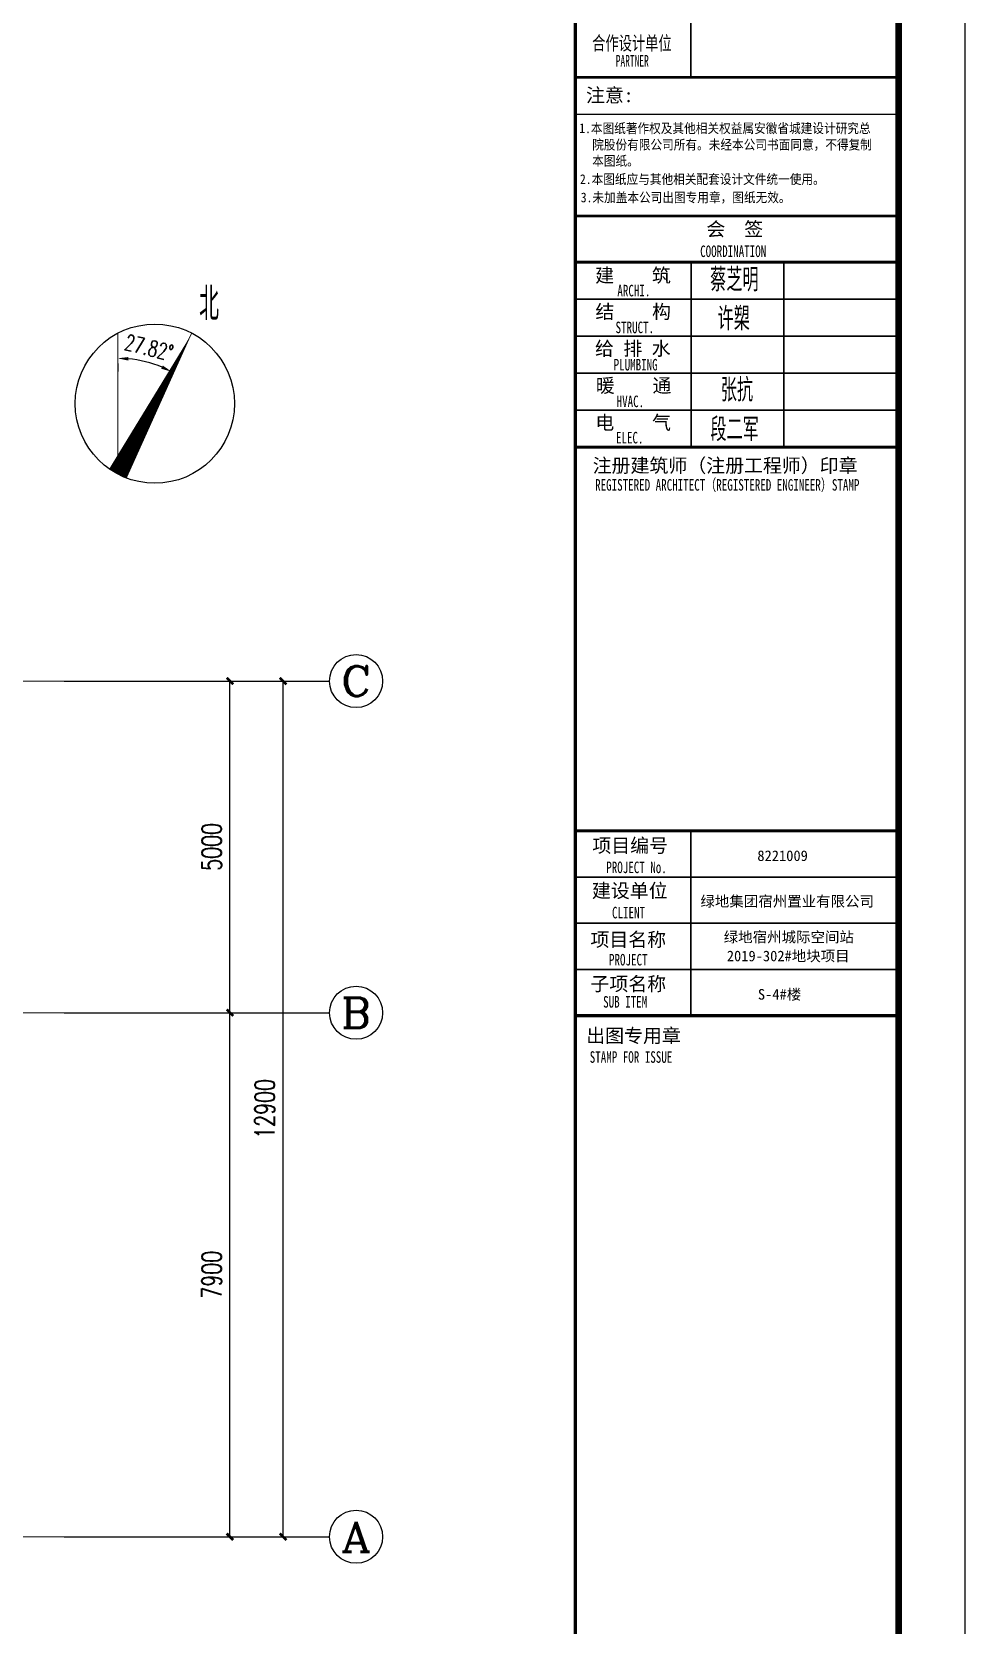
# Model space of a CAD drawing. Extents: x 1725261 to 1937680, y 860327 to 1571294.
# Drawn here: x 1851487 to 1865551, y 1143204 to 1167223 of the extents above; entities that cross this region are included whole.
import ezdxf
from ezdxf.enums import TextEntityAlignment as Align

# ---------------------------------------------------------------- set-up
doc = ezdxf.new("R2010")
doc.units = 0
doc.header["$LTSCALE"] = 1000
doc.header["$MEASUREMENT"] = 0
doc.linetypes.add('ACAD_ISO10W100', pattern=[18.5, 12, -3, 0.5, -3])
doc.linetypes.add('DOTE', pattern=[2.42, 2, -0.2, 0.02, -0.2])
for name, color, linetype in [('AXIS', 3, 'Continuous'), ('AXIS_TEXT', 4, 'Continuous'), ('C-AXIS(轴号)', 3, 'Continuous'), ('C-AXIS-T(字)', 7, 'Continuous'), ('DIM_SYMB', 3, 'Continuous'), ('PUB_DIM', 3, 'Continuous'), ('图框', 140, 'Continuous'), ('图签文字', 147, 'Continuous')]:
    doc.layers.add(name, color=color, linetype=linetype)
for name, color, linetype, lineweight in [('DOTE', 19, 'DOTE', 9), ('ZC', 6, 'Continuous', 40), ('图签', 147, 'Continuous', 18)]:
    doc.layers.add(name, color=color, linetype=linetype, lineweight=lineweight)
doc.styles.add('_TCH_AXIS', font='COMPLEX', dxfattribs={"bigfont": 'GBCBIG'})
doc.styles.add('_TCH_DIM', font='SIMPLEX.shx', dxfattribs={"width": 0.6, "oblique": 10, "bigfont": 'hztxt.shx'})
doc.styles.add('_TCH_DIM_T3', font='SIMPLEX', dxfattribs={"width": 0.705882, "bigfont": 'GBCBIG'})
doc.styles.add('COMPLEX', font='COMPLEX')
doc.styles.add('HT', font='simhei.ttf')
doc.styles.add('宋体', font='', dxfattribs={"height": 50})
doc.styles.add('建筑图签-1', font='simhei.ttf', dxfattribs={"width": 0.7})
doc.styles.add('建筑图签-2', font='TXT.shx', dxfattribs={"width": 0.5, "bigfont": 'HZTXT.shx'})
doc.styles.get('宋体').set_extended_font_data('SimSun')
doc.dimstyles.new('_TCH_ARCH&&100', dxfattribs={"dimtxt": 297.5, "dimasz": 100, "dimexe": 250, "dimexo": 300, "dimgap": 126.25, "dimtad": 1, "dimdec": 0, "dimzin": 0, "dimdsep": 46, "dimtxsty": '_TCH_DIM_T3', "dimblk": 'ARCHTICK', "dimcen": 0.09, "dimclrt": 7, "dimazin": 2, "dimtfac": 1, "dimtdec": 0, "dimtix": 1, "dimtmove": 2, "dimatfit": 3, "dimfxl": 0, "dimtolj": 1, "dimtzin": 0, "dimarcsym": 0})
doc.dimstyles.new('_TCH_ARROW&&80', dxfattribs={"dimtxt": 238, "dimasz": 160, "dimexe": 200, "dimexo": 240, "dimgap": 101, "dimtad": 1, "dimdec": 0, "dimzin": 0, "dimdsep": 46, "dimtxsty": '_TCH_DIM_T3', "dimcen": 0.09, "dimclrt": 7, "dimazin": 2, "dimtfac": 1, "dimtdec": 0, "dimtix": 1, "dimtmove": 2, "dimatfit": 3, "dimfxl": 0, "dimtolj": 1, "dimtzin": 0, "dimarcsym": 0})

# ---------------------------------------------------------------- blocks, each defined once
blk = doc.blocks.new('A$C70751146')
at = {"layer": '图框'}
for points, const_width in [([(-4875, 0), (-4875, 40000)], 48.8), ([(-3132, 36655), (-3132, 35819)], 24.4), ([(-4875, 35819), (3, 35819)], 41.8), ([(-4875, 35819), (3, 35819)], 41.8), ([(-4875, 35261), (3, 35261)], 24.4), ([(-4869, 33728), (9, 33728)], 41.8), ([(-4869, 33032), (9, 33032)], 48.8), ([(-4869, 33032), (9, 33032)], 48.8), ([(-3127, 33032), (-3127, 30244)], 24.4), ([(-1733, 33032), (-1733, 30244)], 24.4), ([(-4869, 32474), (9, 32474)], 24.4), ([(-4869, 31917), (9, 31917)], 24.4), ([(-4869, 31359), (9, 31359)], 24.4), ([(-4869, 30802), (9, 30802)], 24.4), ([(-4869, 30244), (9, 30244)], 48.8), ([(-4875, 24460), (3, 24460)], 48.8), ([(-4875, 24460), (3, 24460)], 48.8), ([(-3132, 21673), (-3132, 24460)], 24.4), ([(-4875, 23763), (3, 23763)], 24.4), ([(-4875, 23066), (3, 23066)], 24.4), ([(-4875, 22370), (3, 22370)], 24.4), ([(3, 21673), (-4875, 21673)], 48.8)]:
    blk.add_lwpolyline(points, dxfattribs=dict(at, const_width=const_width))
for s, height, style, width, p in [('PARTNER', 174.2, '建筑图签-1', 0.6, (-4265, 35982)), ('1.本图纸著作权及其他相关权益属安徽省城建设计研究总', 146.34, 'HT', 0.88, (-4815, 34978)), ('院股份有限公司所有。未经本公司书面同意，不得复制', 146.34, 'HT', 0.88, (-4620, 34731)), ('本图纸。', 146.3, 'HT', 0.88, (-4620, 34487)), (' 2.本图纸应与其他相关配套设计文件统一使用。 ', 146.34, 'HT', 0.88, (-4892, 34211)), ('3.未加盖本公司出图专用章，图纸无效。', 146.34, 'HT', 0.88, (-4792, 33936)), ('COORDINATION', 174.22, '建筑图签-1', 0.7, (-2993, 33110)), ('ARCHI.', 174.2, '建筑图签-1', 0.7, (-4241, 32517)), ('STRUCT.', 174.2, '建筑图签-1', 0.7, (-4268, 31962)), ('PLUMBING', 174.2, '建筑图签-1', 0.7, (-4297, 31400)), ('HVAC.', 174.2, '建筑图签-1', 0.7, (-4252, 30847)), ('ELEC.', 174.2, '建筑图签-1', 0.7, (-4262, 30300)), ('REGISTERED ARCHITECT（REGISTERED ENGINEER）STAMP', 174.22, '建筑图签-1', 0.7, (-4576, 29588)), ('PROJECT No.', 174.22, '建筑图签-1', 0.7, (-4408, 23822, -1254)), ('CLIENT', 174.2, '建筑图签-1', 0.7, (-4321, 23140)), ('PROJECT', 174.2, '建筑图签-1', 0.7, (-4367, 22430)), ('SUB ITEM', 174.2, '建筑图签-1', 0.7, (-4455, 21795)), ('STAMP FOR ISSUE', 174.22, '建筑图签-1', 0.7, (-4657, 20963))]:
    blk.add_text(s, height=height, dxfattribs=dict(at, style=style, width=width)).set_placement(p)
at = {"layer": '图签', "color": 2, "style": '宋体'}
for s, height, p in [('8221009', 159.8, (-2131, 24005)), ('绿地集团宿州置业有限公司', 159.82, (-2989, 23318)), ('绿地宿州城际空间站', 159.8, (-2638, 22779)), ('2019-302#地块项目', 159.82, (-2591, 22494)), ('S-4#楼', 159.8, (-2123, 21915))]:
    blk.add_text(s, height=height, dxfattribs=at).set_placement(p)
at = {"layer": '图签文字', "color": 7, "style": '建筑图签-1', "width": 0.7}
blk.add_text('合作设计单位', height=209.1, dxfattribs=at).set_placement((-4620, 36230))
at = {"layer": '图签文字', "color": 7, "style": '建筑图签-1'}
for s, height, p in [('注意:', 209.1, (-4713, 35445)), ('会  签', 209.1, (-2899, 33427)), ('建    筑', 209.1, (-4575, 32729)), ('结    构', 209.1, (-4572, 32181)), ('给 排 水', 209.1, (-4578, 31627)), ('暖    通', 209.1, (-4566, 31068)), ('电    气', 209.1, (-4573, 30510)), ('注册建筑师（注册工程师）印章', 209.06, (-4613, 29863)), ('项目编号', 209.1, (-4618, 24134)), ('建设单位', 209.1, (-4624, 23453)), ('项目名称', 209.1, (-4647, 22716)), ('子项名称', 209.1, (-4647, 22049)), ('出图专用章', 209.1, (-4710, 21267))]:
    blk.add_text(s, height=height, dxfattribs=at).set_placement(p)
at = {"layer": '图签文字', "color": 1, "style": '建筑图签-2', "width": 0.7}
for s, p in [('蔡芝明', (-2843, 32593)), ('许槊', (-2732, 32006)), ('张抗', (-2683, 30932)), ('段二军', (-2839, 30336))]:
    blk.add_text(s, height=348.4, dxfattribs=at).set_placement(p)
blk = doc.blocks.new('*D54')
at = {"layer": 'Defpoints', "color": 0}
for p in [(1852780, 1162462), (1853335, 1162211), (1853669, 1162242), (1852780, 1160557)]:
    blk.add_point(p, dxfattribs=at)
at = {"layer": 'PUB_DIM', "color": 0, "lineweight": -2}
for p, q in [((1852780, 1162222), (1852780, 1162102)), ((1853557, 1162029), (1853501, 1161923))]:
    blk.add_line(p, q, dxfattribs=at)
blk.add_arc((1852780, 1160557), 1745, 67.4414, 84.7433, dxfattribs=at)
at = {"layer": 'PUB_DIM', "color": 0}
for points in [[(1852939, 1162268), (1852941, 1162321), (1852780, 1162302)], [(1853461, 1162192), (1853438, 1162144), (1853594, 1162100)]]:
    blk.add_solid(points, dxfattribs=at)
at = {"layer": 'PUB_DIM', "color": 7, "insert": (1853252, 1162464), "char_height": 238, "attachment_point": 5, "rotation": 346.0924, "style": '_TCH_DIM_T3'}
blk.add_mtext('\\A1;27.82°', dxfattribs=at)
blk = doc.blocks.new('_ArchTick')
at = {"color": 0, "linetype": 'ByBlock', "const_width": 0.4}
blk.add_lwpolyline([(-0.5, -0.5), (0.5, 0.5)], dxfattribs=at)
blk = doc.blocks.new('*D81')
at = {"layer": 'AXIS', "color": 0, "lineweight": -2}
for p, q in [((1852272, 1157437), (1855522, 1157437)), ((1855272, 1144537), (1855272, 1157437)), ((1852272, 1144537), (1855522, 1144537))]:
    blk.add_line(p, q, dxfattribs=at)
at = {"layer": 'Defpoints', "color": 0}
for p in [(1851972, 1157437), (1855272, 1157437), (1851972, 1144537)]:
    blk.add_point(p, dxfattribs=at)
at = {"layer": 'AXIS', "color": 0, "lineweight": -2, "xscale": 100, "yscale": 100, "zscale": 100}
for p, rotation in [((1855272, 1157437), 90), ((1855272, 1144537), 270)]:
    blk.add_blockref('_ArchTick', p, dxfattribs=dict(at, rotation=rotation))
at = {"layer": 'AXIS', "color": 7, "insert": (1854997, 1150987), "char_height": 297.5, "attachment_point": 5, "rotation": 90, "style": '_TCH_DIM_T3'}
blk.add_mtext('\\A1;12900', dxfattribs=at)
blk = doc.blocks.new('*D82')
at = {"layer": 'AXIS', "color": 0, "lineweight": -2}
for p, q in [((1852272, 1157437), (1854722, 1157437)), ((1854472, 1152437), (1854472, 1157437)), ((1852272, 1152437), (1854722, 1152437))]:
    blk.add_line(p, q, dxfattribs=at)
at = {"layer": 'Defpoints', "color": 0}
for p in [(1851972, 1157437), (1854472, 1157437), (1851972, 1152437)]:
    blk.add_point(p, dxfattribs=at)
at = {"layer": 'AXIS', "color": 0, "lineweight": -2, "xscale": 100, "yscale": 100, "zscale": 100}
for p, rotation in [((1854472, 1157437), 90), ((1854472, 1152437), 270)]:
    blk.add_blockref('_ArchTick', p, dxfattribs=dict(at, rotation=rotation))
at = {"layer": 'AXIS', "color": 7, "insert": (1854197, 1154937), "char_height": 297.5, "attachment_point": 5, "rotation": 90, "style": '_TCH_DIM_T3'}
blk.add_mtext('\\A1;5000', dxfattribs=at)
blk = doc.blocks.new('*D83')
at = {"layer": 'AXIS', "color": 0, "lineweight": -2}
for p, q in [((1852272, 1152437), (1854722, 1152437)), ((1854472, 1144537), (1854472, 1152437)), ((1852272, 1144537), (1854722, 1144537))]:
    blk.add_line(p, q, dxfattribs=at)
at = {"layer": 'Defpoints', "color": 0}
for p in [(1851972, 1152437), (1854472, 1152437), (1851972, 1144537)]:
    blk.add_point(p, dxfattribs=at)
at = {"layer": 'AXIS', "color": 0, "lineweight": -2, "xscale": 100, "yscale": 100, "zscale": 100}
for p, rotation in [((1854472, 1152437), 90), ((1854472, 1144537), 270)]:
    blk.add_blockref('_ArchTick', p, dxfattribs=dict(at, rotation=rotation))
at = {"layer": 'AXIS', "color": 7, "insert": (1854197, 1148487), "char_height": 297.5, "attachment_point": 5, "rotation": 90, "style": '_TCH_DIM_T3'}
blk.add_mtext('\\A1;7900', dxfattribs=at)
blk = doc.blocks.new('_AXISO')
blk.add_circle((0, 0), 0.5)
at = {"layer": 'AXIS_TEXT', "style": 'COMPLEX', "width": 1.041667}
blk.add_attdef('A', text='', height=0.56, dxfattribs=at).set_placement((-0.25, -0.28), (0.25, -0.28), align=Align.FIT)

msp = doc.modelspace()

# ---------------------------------------------------------------- linework, layer by layer
at = {"layer": 'C-AXIS(轴号)'}
for p, q in [((1851972.2, 1157436.9), (1855972.2, 1157436.9)), ((1851972.2, 1152436.9), (1855972.2, 1152436.9)), ((1851972.2, 1144536.9), (1855972.2, 1144536.9))]:
    msp.add_line(p, q, dxfattribs=at)
at = {"layer": 'DIM_SYMB'}
msp.add_lwpolyline([(1852780.1, 1160557.1, 300, 0, 0), (1853900, 1162679.8, 0, 0, 0)], format="xyseb", dxfattribs=at)
msp.add_circle((1853340.1, 1161618.4), 1200, dxfattribs=at)
at = {"layer": 'DOTE', "linetype": 'ACAD_ISO10W100', "ltscale": 100}
for p, q in [((1851972.2, 1157436.9), (1805372.2, 1157436.9)), ((1851972.2, 1152436.9), (1805372.2, 1152436.9)), ((1805372.2, 1144536.9), (1851972.2, 1144536.9))]:
    msp.add_line(p, q, dxfattribs=at)
for points in [[(1852780.1, 1160557.1), (1852780.1, 1162679.8)], [(1852780.1, 1160557.1), (1853900, 1162679.8)]]:
    msp.add_lwpolyline(points, dxfattribs=at)
at = {"layer": '图框'}
msp.add_lwpolyline([(1791250.9, 1129718.7), (1865550.9, 1129718.7), (1865550.9, 1171718.7), (1791250.9, 1171718.7)], close=True, dxfattribs=at)
at = {"layer": '图框', "const_width": 100}
msp.add_lwpolyline([(1793750.9, 1130718.7), (1864550.9, 1130718.7), (1864550.9, 1170718.7), (1793750.9, 1170718.7)], close=True, dxfattribs=at)

# ---------------------------------------------------------------- block references
at = {"layer": 'C-AXIS(轴号)'}
ref = msp.add_blockref('_AXISO', (1856372.2, 1157436.9), dxfattribs=dict(at, xscale=800, yscale=800, zscale=800))
ref.add_attrib('A', 'C', dxfattribs={"layer": 'C-AXIS-T(字)', "height": 452.5, "style": '_TCH_AXIS', "width": 1.4}).set_placement((1856146, 1157210.6), (1856598.5, 1157210.6), align=Align.FIT)
ref = msp.add_blockref('_AXISO', (1856372.2, 1152436.9), dxfattribs=dict(at, xscale=800, yscale=800, zscale=800))
ref.add_attrib('A', 'B', dxfattribs={"layer": 'C-AXIS-T(字)', "height": 452.5, "style": '_TCH_AXIS', "width": 1.235294}).set_placement((1856146, 1152210.6), (1856598.5, 1152210.6), align=Align.FIT)
ref = msp.add_blockref('_AXISO', (1856372.2, 1144536.9), dxfattribs=dict(at, xscale=800, yscale=800, zscale=800))
ref.add_attrib('A', 'A', dxfattribs={"layer": 'C-AXIS-T(字)', "height": 452.5, "style": '_TCH_AXIS', "width": 1.166667}).set_placement((1856146, 1144310.6), (1856598.5, 1144310.6), align=Align.FIT)
at = {"layer": 'ZC'}
msp.add_blockref('A$C70751146', (1864550.9, 1130718.7), dxfattribs=at)

# ---------------------------------------------------------------- texts
at = {"layer": 'DIM_SYMB', "color": 7, "style": '_TCH_DIM', "width": 0.6}
msp.add_text('北', height=500, dxfattribs=at).set_placement((1854007.7, 1162872))

# ---------------------------------------------------------------- dimensions: what is measured, and where the dimension line sits
at = {"layer": 'AXIS'}
for p1, p2, distance, picture, middle in [((1851972.2, 1144536.9), (1851972.2, 1157436.9), -3300, '*D81', (1854997.2, 1150986.9)), ((1851972.2, 1152436.9), (1851972.2, 1157436.9), -2500, '*D82', (1854197.2, 1154936.9)), ((1851972.2, 1144536.9), (1851972.2, 1152436.9), -2500, '*D83', (1854197.2, 1148486.9))]:
    dim = msp.add_aligned_dim(p1=p1, p2=p2, distance=distance, dimstyle='_TCH_ARCH&&100', dxfattribs=at)
    dim.commit()
    dim.dimension.update_dxf_attribs({"geometry": picture, "text_midpoint": middle})
at = {"layer": 'PUB_DIM'}
dim = msp.add_angular_dim_3p(base=(1853334.9, 1162211), center=(1852780.1, 1160557.1), p1=(1853668.8, 1162241.6), p2=(1852780.1, 1162461.6), dimstyle='_TCH_ARROW&&80', dxfattribs=at)
dim.commit()
dim.dimension.update_dxf_attribs({"geometry": '*D54', "text_midpoint": (1853252.3, 1162464)})

doc.saveas('drawing.dxf')
